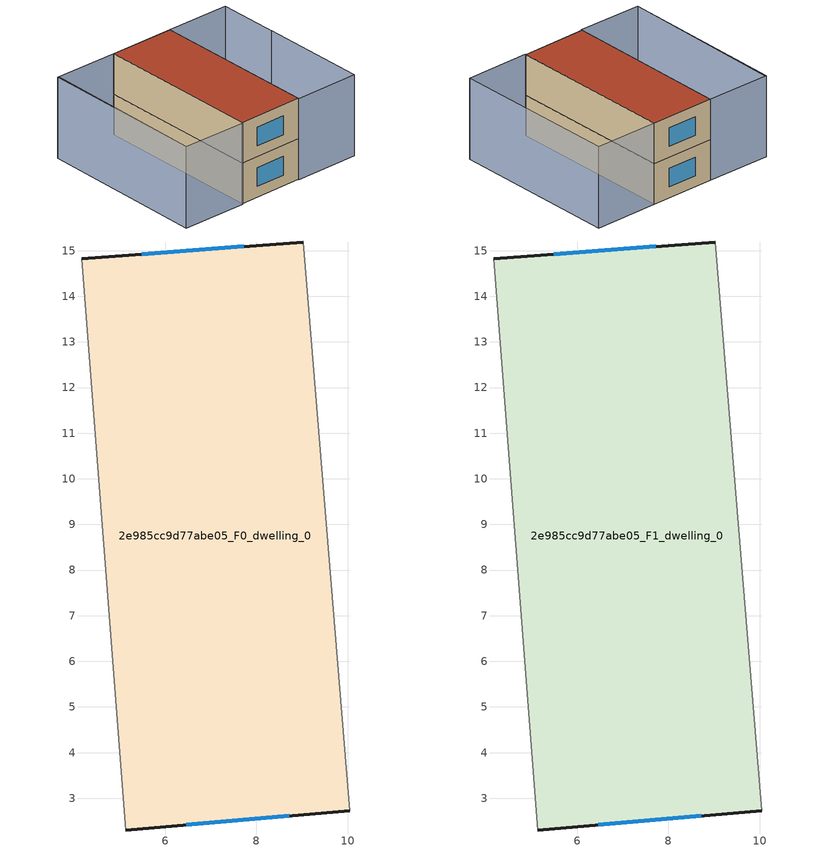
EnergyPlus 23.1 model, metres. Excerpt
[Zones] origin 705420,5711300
2e985cc9d77abe05_F0_dwelling_0
 floor ground (EU_floor_Construction): 9.03,15.19 10.04,2.72 5.13,2.3 4.18,14.83 z0
 wall outside (EU_wall_Construction): 9.03,15.19 4.18,14.83 / 5.13,2.3 10.04,2.72 z0:3
 wall adiabatic (EU_wall_Construction): 4.18,14.83 5.13,2.3 / 10.04,2.72 9.03,15.19 z0:3
 window (EU_Window_Construction): 7.72,15.09 5.48,14.92 / 6.46,2.42 8.72,2.61 z0.81:2.19
2e985cc9d77abe05_F1_dwelling_0
 floor to 2e985cc9d77abe05_F0_dwelling_0 (EU_floor_Construction): 9.03,15.19 10.04,2.72 5.13,2.3 4.17,14.83 z3
 wall outside (EU_wall_Construction): 9.03,15.19 4.18,14.83 / 5.13,2.3 10.04,2.72 z3:6
 wall adiabatic (EU_wall_Construction): 4.18,14.83 5.13,2.3 / 10.04,2.72 9.03,15.19 z3:6
 window (EU_Window_Construction): 7.72,15.09 5.48,14.92 / 6.46,2.42 8.72,2.61 z3.81:5.19
 roof outside (EU_roof_Construction): 10.04,2.72 9.03,15.19 4.18,14.83 5.13,2.3 z6
shading: -0.57,14.47 0.27,1.87 / 13.87,15.58 14.89,3.07 / 14.89,3.07 10.05,2.67 / 10.05,2.67 9.03,15.19 / 9.03,15.19 13.87,15.58 / 14.89,3.07 14.23,11.09 / -0.69,14.46 4.19,14.83 / 4.19,14.83 5.14,2.24 / 5.14,2.24 0.27,1.87 / 0.27,1.87 -0.69,14.46 z0:6
[Building]
EU S2 Campaign: North Axis=0; Terrain=City; Solar Distribution=FullExterior
[Site:Location]
London: Latitude=51.5; Longitude=-0.5; Time Zone=0; Elevation=25
[SizingPeriod:WeatherFileDays]
AnnualSizingPeriod: Begin Month=1; Begin Day of Month=1; End Month=12; End Day of Month=31; Day of Week for Start Day=Monday; Use Weather File Daylight Saving Period=No; Use Weather File Rain and Snow Indicators=No
[MATERIAL]
EU_InternalMass_Material: Roughness=MediumRough; Thickness=0.1; Conductivity=1; Density=1800; Specific Heat=900; Thermal Absorptance=0.9; Solar Absorptance=0.7; Visible Absorptance=0.7
[MATERIAL:NOMASS] Roughness=MediumRough; Thermal Absorptance=0.9; Solar Absorptance=0.7; Visible Absorptance=0.7
Name | Thermal Resistance
EU_wall_NoMass | 0.555556
EU_roof_NoMass | 0.510204
EU_floor_NoMass | 1.68919
[WINDOWMATERIAL:SIMPLEGLAZINGSYSTEM]
EU_Window_SimpleGlazing: UFactor=3.96; Solar Heat Gain Coefficient=0.85; Visible Transmittance=0.85
[CONSTRUCTION]
EU_wall_Construction: EU_wall_NoMass
EU_roof_Construction: EU_roof_NoMass
EU_floor_Construction: EU_floor_NoMass
EU_Window_Construction: EU_Window_SimpleGlazing
EU_InternalMass_Construction: EU_InternalMass_Material
[ZONE] Type=1; Multiplier=1; Ceiling Height=autocalculate; Volume=184.165; Floor Area=autocalculate; Part of Total Floor Area=Yes
2e985cc9d77abe05_F0_dwelling_0; 2e985cc9d77abe05_F1_dwelling_0
[INTERNALMASS] Construction=EU_InternalMass_Construction; Surface Area=61.3883
Name | Zone or ZoneList
2e985cc9d77abe05_F0_dwelling_0_EU_InternalMass | 2e985cc9d77abe05_F0_dwelling_0
2e985cc9d77abe05_F1_dwelling_0_EU_InternalMass | 2e985cc9d77abe05_F1_dwelling_0
[OTHEREQUIPMENT] Fuel Type=Electricity; Design Level Calculation Method=Watts/Area; Power per Zone Floor Area=1; Fraction Latent=0; Fraction Radiant=0; Fraction Lost=0; Carbon Dioxide Generation Rate=0; EndUse Subcategory=EU_Step8_InternalGains
Name | Zone or ZoneList or Space or SpaceList | Schedule
EU_Step8_InternalGain_2e985cc9d77abe05_F0_dwelling_0_f000 | 2e985cc9d77abe05_F0_dwelling_0 | EU_Step8_GainSchedule_2e985cc9d77abe05_F0_dwelling_0_f000
EU_Step8_InternalGain_2e985cc9d77abe05_F1_dwelling_0_f000 | 2e985cc9d77abe05_F1_dwelling_0 | EU_Step8_GainSchedule_2e985cc9d77abe05_F1_dwelling_0_f000
[ZONEVENTILATION:DESIGNFLOWRATE] Schedule=EU_AlwaysOn; Design Flow Rate Calculation Method=AirChanges/Hour; Air Changes per Hour=0.48; Ventilation Type=Natural; Fan Pressure Rise=0; Fan Total Efficiency=1; Constant Term Coefficient=1; Temperature Term Coefficient=0; Velocity Term Coefficient=0; Velocity Squared Term Coefficient=0; Minimum Indoor Temperature=-100; Maximum Indoor Temperature=100; Delta Temperature=-100; Minimum Outdoor Temperature=-100; Maximum Outdoor Temperature=100; Maximum Wind Speed=40
Name | Zone or ZoneList or Space or SpaceList
EU_ConstantAir_2e985cc9d77abe05_F0_dwelling_0 | 2e985cc9d77abe05_F0_dwelling_0
EU_ConstantAir_2e985cc9d77abe05_F1_dwelling_0 | 2e985cc9d77abe05_F1_dwelling_0
[HVACTEMPLATE:THERMOSTAT] Constant Heating Setpoint=20; Constant Cooling Setpoint=50
EU_HeatOnly_2e985cc9d77abe05_F0_dwelling_0; EU_HeatOnly_2e985cc9d77abe05_F1_dwelling_0
[HVACTEMPLATE:ZONE:IDEALLOADSAIRSYSTEM] System Availability Schedule=EU_AlwaysOn; Maximum Heating Supply Air Temperature=50; Minimum Cooling Supply Air Temperature=13; Maximum Heating Supply Air Humidity Ratio=0.0156; Minimum Cooling Supply Air Humidity Ratio=0.0077; Heating Limit=NoLimit; Cooling Limit=NoLimit; Heating Availability Schedule=EU_AlwaysOn; Cooling Availability Schedule=EU_CoolingOff; Dehumidification Control Type=ConstantSensibleHeatRatio; Cooling Sensible Heat Ratio=0.7; Dehumidification Setpoint=60; Humidification Control Type=None; Humidification Setpoint=30; Outdoor Air Method=None; Outdoor Air Flow Rate per Person=0.00944; Outdoor Air Flow Rate per Zone Floor Area=0; Outdoor Air Flow Rate per Zone=0; Demand Controlled Ventilation Type=None; Outdoor Air Economizer Type=NoEconomizer; Heat Recovery Type=None; Sensible Heat Recovery Effectiveness=0.7; Latent Heat Recovery Effectiveness=0.65
Name | Template Thermostat
2e985cc9d77abe05_F0_dwelling_0 | EU_HeatOnly_2e985cc9d77abe05_F0_dwelling_0
2e985cc9d77abe05_F1_dwelling_0 | EU_HeatOnly_2e985cc9d77abe05_F1_dwelling_0
[SIZING:ZONE] Zone Cooling Design Supply Air Temperature Input Method=SupplyAirTemperature; Zone Cooling Design Supply Air Temperature=13; Zone Heating Design Supply Air Temperature Input Method=SupplyAirTemperature; Zone Heating Design Supply Air Temperature=50; Zone Cooling Design Supply Air Humidity Ratio=0.008; Zone Heating Design Supply Air Humidity Ratio=0.008; Cooling Design Air Flow Method=DesignDay; Cooling Design Air Flow Rate=0; Cooling Minimum Air Flow per Zone Floor Area=0.000762; Cooling Minimum Air Flow=0; Cooling Minimum Air Flow Fraction=0.2; Heating Design Air Flow Method=DesignDay; Heating Design Air Flow Rate=0; Heating Maximum Air Flow per Zone Floor Area=0.002032; Heating Maximum Air Flow=0.141576; Heating Maximum Air Flow Fraction=0.3; Account for Dedicated Outdoor Air System=No; Dedicated Outdoor Air System Control Strategy=NeutralSupplyAir; Dedicated Outdoor Air Low Setpoint Temperature for Design=autosize; Dedicated Outdoor Air High Setpoint Temperature for Design=autosize; Zone Load Sizing Method=Sensible Load Only No Latent Load; Zone Latent Cooling Design Supply Air Humidity Ratio Input Method=HumidityRatioDifference; Zone Cooling Design Supply Air Humidity Ratio Difference=0.005; Zone Latent Heating Design Supply Air Humidity Ratio Input Method=HumidityRatioDifference; Zone Humidification Design Supply Air Humidity Ratio Difference=0.005
2e985cc9d77abe05_F0_dwelling_0; 2e985cc9d77abe05_F1_dwelling_0
[SCHEDULE:CONSTANT]
Name | Hourly Value
EU_AlwaysOn | 1
EU_CoolingOff | 0
[SCHEDULE:FILE] Column Number=1; Rows to Skip at Top=0; Number of Hours of Data=8760; Column Separator=Comma; Interpolate to Timestep=No; Minutes per Item=60; Adjust Schedule for Daylight Savings=Yes
Name | File
EU_Step8_GainSchedule_2e985cc9d77abe05_F0_dwelling_0_f000 | ../../schedules/2e985cc9d77abe05/2e985cc9d77abe05_F0_dwelling_0_f000_gain.csv
EU_Step8_GainSchedule_2e985cc9d77abe05_F1_dwelling_0_f000 | ../../schedules/2e985cc9d77abe05/2e985cc9d77abe05_F1_dwelling_0_f000_gain.csv
